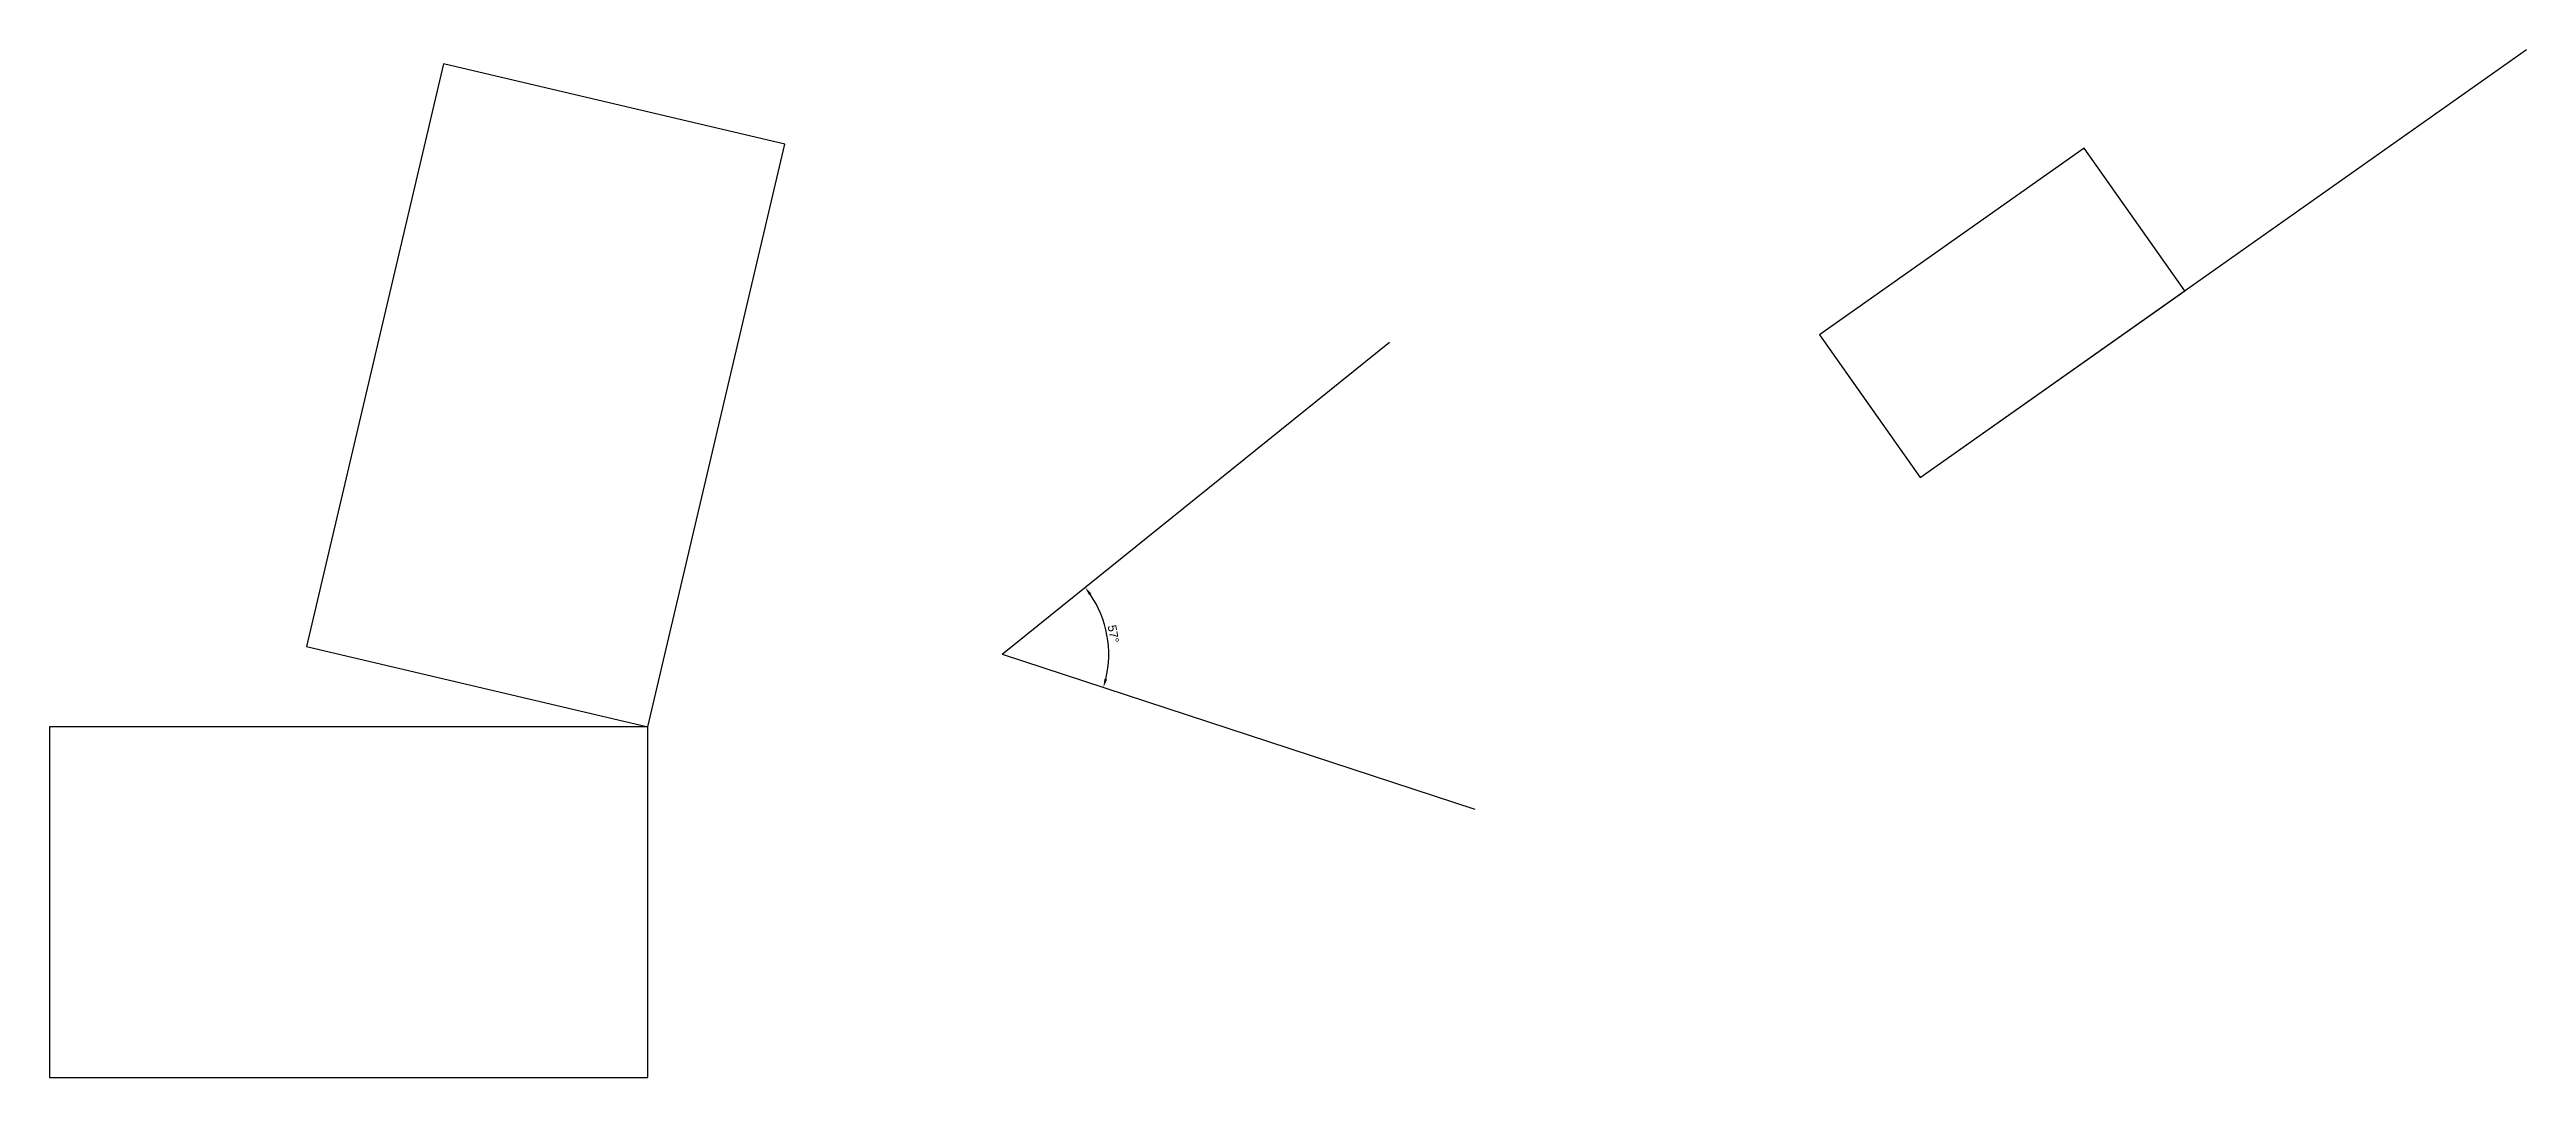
# Model space of a CAD drawing. Header units: millimetres. Extents: x 118 to 845, y -66 to 235.
import ezdxf

# ---------------------------------------------------------------- set-up
doc = ezdxf.new("R2010")
doc.units = ezdxf.units.MM
doc.styles.get("Standard").update_dxf_attribs({"font": 'arial.ttf'})
doc.dimstyles.new('ISO-25', dxfattribs={"dimtxt": 2.5, "dimasz": 2.5, "dimexe": 1.25, "dimexo": 0.625, "dimtad": 1, "dimtxsty": 'Standard', "dimcen": 2.5, "dimadec": 0, "dimazin": 0, "dimtfac": 1, "dimtmove": 0, "dimatfit": 3, "dimfxl": 1, "dimarcsym": 0})

# ---------------------------------------------------------------- blocks, each defined once
blk = doc.blocks.new('*D1')
at = {"color": 0, "lineweight": -2, "transparency": 16777216}
blk.add_arc((397.6, 57.89), 31.22, 346.45606, 34.27759, dxfattribs=at)
at = {"color": 0, "transparency": 16777216}
for points in [[(423.06, 75.23), (423.73, 75.73), (421.91, 77.49)], [(428.35, 50.47), (427.55, 50.7), (427.27, 48.18)]]:
    blk.add_solid(points, dxfattribs=at)
at = {"layer": 'Defpoints', "color": 0, "transparency": 16777216}
for p in [(511.18, 149.44), (428.82, 58.37), (397.6, 57.89), (397.6, 57.89), (536.24, 12.49)]:
    blk.add_point(p, dxfattribs=at)
at = {"color": 0, "transparency": 16777216, "insert": (430.18, 63.85), "char_height": 2.5, "attachment_point": 5, "rotation": 280.36683}
blk.add_mtext('57°', dxfattribs=at)

msp = doc.modelspace()

# ---------------------------------------------------------------- linework, layer by layer
for p, q in [((666.782, 109.742), (844.66, 235.236)), ((397.601, 57.894), (511.184, 149.436)), ((397.601, 57.894), (536.236, 12.492))]:
    msp.add_line(p, q)
for points in [[(233.681, 230.999), (193.502, 60.185), (293.627, 36.634), (333.806, 207.447)], [(666.782, 109.742), (744.423, 164.518), (714.931, 206.32), (637.29, 151.544)], [(118.151, -66.224), (293.627, -66.224), (293.627, 36.634), (118.151, 36.634)], [(118.151, -66.224), (293.627, -66.224), (293.627, 36.634), (118.151, 36.634)]]:
    msp.add_lwpolyline(points, close=True)

# ---------------------------------------------------------------- dimensions: what is measured, and where the dimension line sits
dim = msp.add_angular_dim_2l(base=(428.817, 58.367), line1=((397.601, 57.894), (511.184, 149.436)), line2=((397.601, 57.894), (536.236, 12.492)), dimstyle='ISO-25')
dim.commit()
dim.dimension.update_dxf_attribs({"geometry": '*D1', "text_midpoint": (430.177, 63.854)})

doc.saveas('drawing.dxf')
